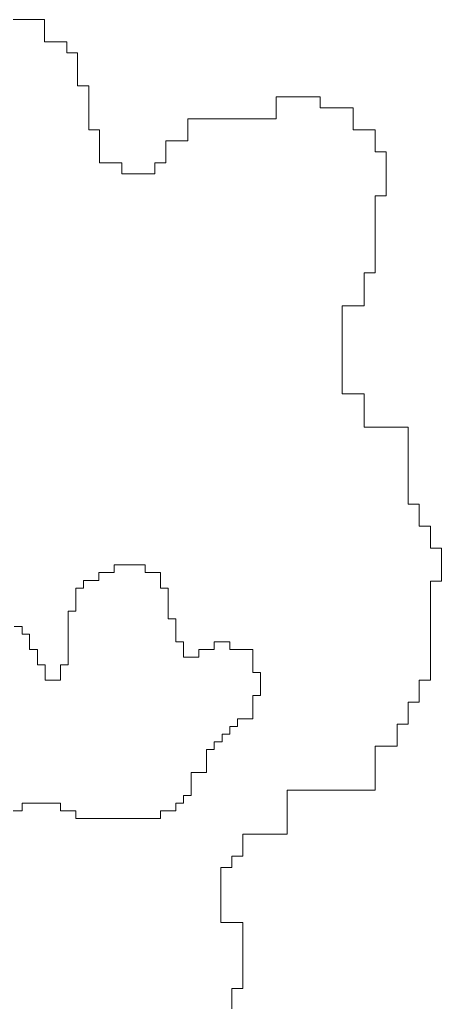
# Model space of a CAD drawing. Header units: millimetres. Extents: x -37049 to 129367, y 25385 to 90033.
# Drawn here: x 19498 to 21155, y 47896 to 51757 of the extents above; entities that cross this region are included whole.
import ezdxf

# ---------------------------------------------------------------- set-up
doc = ezdxf.new("R2010")
doc.units = ezdxf.units.MM
doc.header["$MEASUREMENT"] = 0
doc.layers.add('NCAY', color=3, linetype='Continuous', lineweight=13)

# ---------------------------------------------------------------- blocks, each defined once
blk = doc.blocks.new('A$C45F11753')
at = {"layer": 'NCAY'}
for points in [[(3421, 4887.5), (3421, 4974), (3464, 4974), (3464, 5233.5), (3377.5, 5233.5), (3377.5, 5449.5), (3421, 5449.5), (3421, 5493), (3464, 5493), (3464, 5579.5), (3637.5, 5579.5), (3637.5, 5752.5), (3984, 5752.5), (3984, 5925.5), (4070.5, 5925.5), (4070.5, 6012), (4113.5, 6012), (4113.5, 6098.5), (4157, 6098.5), (4157, 6185), (4200.5, 6185), (4200.5, 6574), (4243.5, 6574), (4243.5, 6704), (4200.5, 6704), (4200.5, 6790.5), (4157, 6790.5), (4157, 6877), (4113.5, 6877), (4113.5, 7179.5), (3940.5, 7179.5), (3940.5, 7309.5), (3854, 7309.5), (3854, 7655.5), (3940.5, 7655.5), (3940.5, 7785), (3984, 7785), (3984, 8088), (4027, 8088), (4027, 8261), (3984, 8261), (3984, 8347.5), (3897, 8347.5), (3897, 8434), (3767, 8434), (3767, 8477), (3594, 8477), (3594, 8390.5), (3247.5, 8390.5), (3247.5, 8304), (3161, 8304), (3161, 8217.5), (3117.5, 8217.5), (3117.5, 8174.5), (2988, 8174.5), (2988, 8217.5), (2901, 8217.5), (2901, 8347.5), (2858, 8347.5), (2858, 8520.5), (2814.5, 8520.5), (2814.5, 8650), (2771.5, 8650), (2771.5, 8693.5), (2684.5, 8693.5), (2684.5, 8780), (2338.5, 8780)], [(2535.5, 5671.5), (2596, 5671.5), (2596, 5701.5), (2747, 5701.5), (2747, 5671.5), (2807.5, 5671.5), (2807.5, 5641.5), (3140, 5641.5), (3140, 5671.5), (3200.5, 5671.5), (3200.5, 5701.5), (3230.5, 5701.5), (3230.5, 5732), (3261, 5732), (3261, 5822.5), (3321.5, 5822.5), (3321.5, 5913), (3351.5, 5913), (3351.5, 5943), (3382, 5943), (3382, 5973.5), (3412, 5973.5), (3412, 6003.5), (3442.5, 6003.5), (3442.5, 6033.5), (3502.5, 6033.5), (3502.5, 6124.5), (3533, 6124.5), (3533, 6215), (3502.5, 6215), (3502.5, 6305.5), (3412, 6305.5), (3412, 6335.5), (3351.5, 6335.5), (3351.5, 6305.5), (3291, 6305.5), (3291, 6275), (3230.5, 6275), (3230.5, 6335.5), (3200.5, 6335.5), (3200.5, 6426), (3170, 6426), (3170, 6547), (3140, 6547), (3140, 6607.5), (3079.5, 6607.5), (3079.5, 6637.5), (2958.5, 6637.5), (2958.5, 6607.5), (2898, 6607.5), (2898, 6577), (2837.5, 6577), (2837.5, 6547), (2807.5, 6547), (2807.5, 6456.5), (2777.5, 6456.5), (2777.5, 6245), (2747, 6245), (2747, 6184.5), (2686.5, 6184.5), (2686.5, 6245), (2656.5, 6245), (2656.5, 6305.5), (2626, 6305.5), (2626, 6366), (2596, 6366), (2596, 6396), (2565.5, 6396)]]:
    blk.add_lwpolyline(points, dxfattribs=at)

msp = doc.modelspace()

# ---------------------------------------------------------------- block references
at = {"layer": 'NCAY', "ltscale": 30}
msp.add_blockref('A$C45F11753', (16911.5, 42977.1), dxfattribs=at)

doc.saveas('drawing.dxf')
